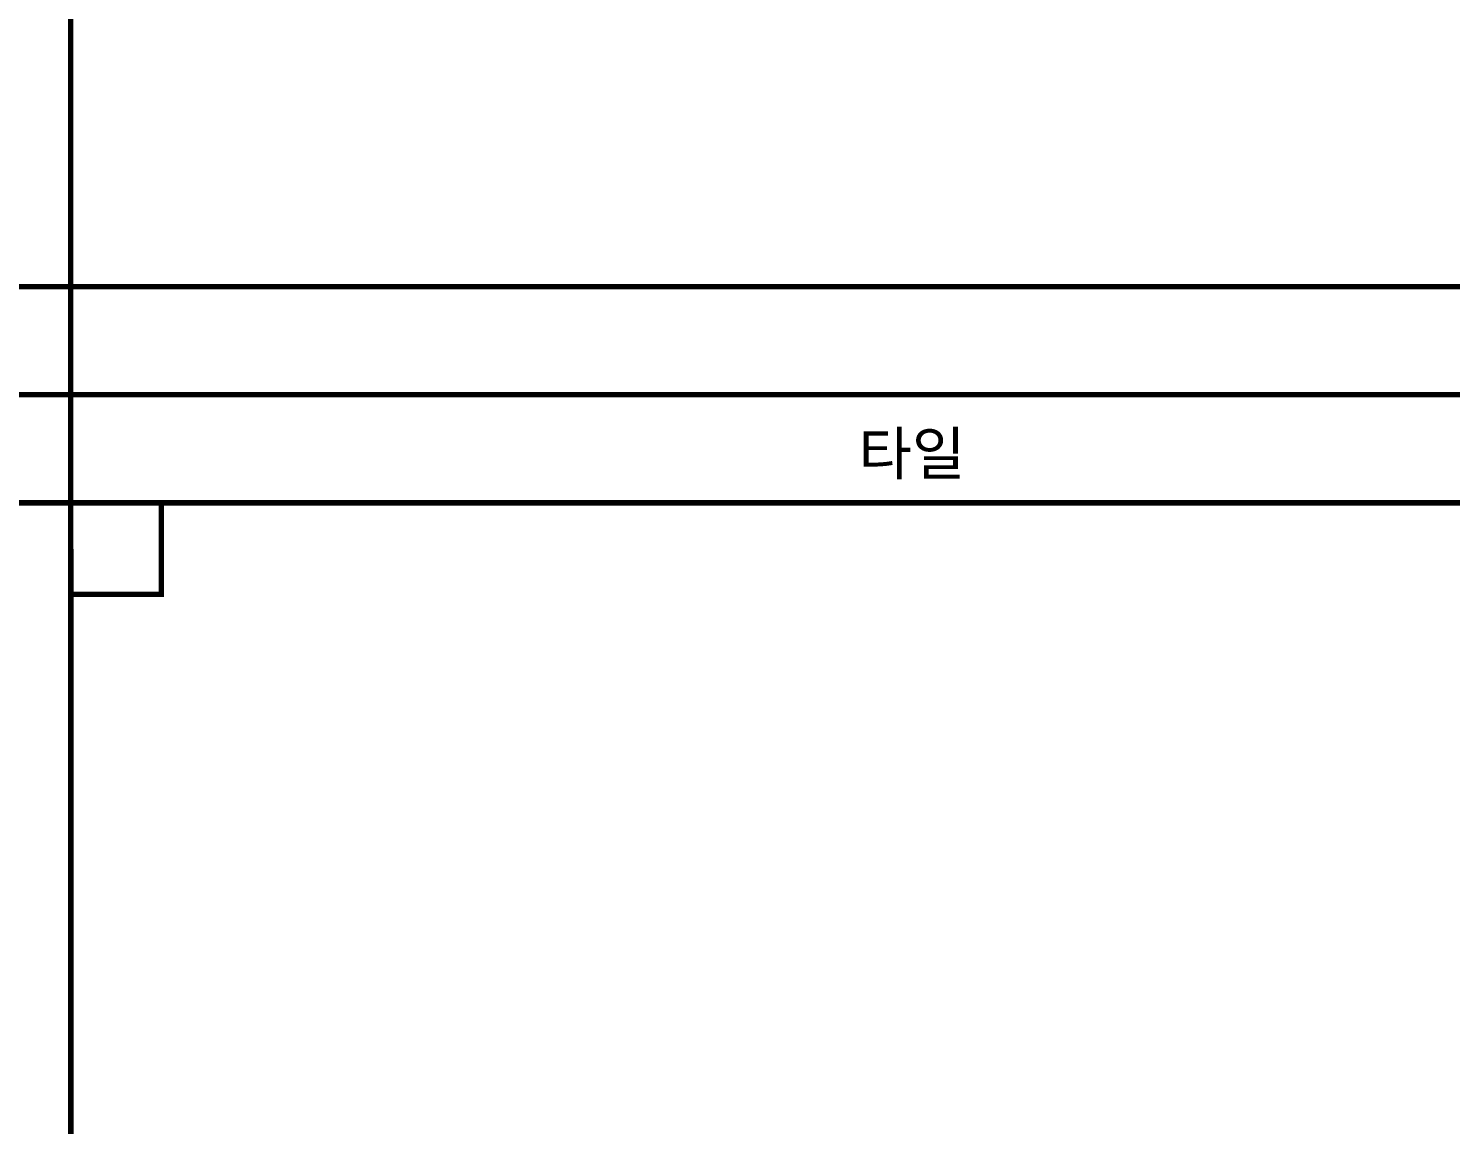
# Model space of a CAD drawing. Header units: millimetres. Extents: x 0 to 460473, y -68369 to 85219.
# Drawn here: x 133192 to 165020, y 32745 to 57267 of the extents above; entities that cross this region are included whole.
import ezdxf
from ezdxf.enums import TextEntityAlignment as Align

# ---------------------------------------------------------------- set-up
doc = ezdxf.new("R2010")
doc.units = ezdxf.units.MM
doc.header["$LTSCALE"] = 50
doc.styles.add('맑은고딕', font='malgun.ttf')

msp = doc.modelspace()

# ---------------------------------------------------------------- linework, layer by layer
at = {"color": 32, "true_color": 0xcd6928, "const_width": 121.76646086}
for points in [[(134135.94502826, 49072.64002953), (134135.94502826, 81727.75044075)], [(134135.94502826, 81727.75044075), (134139.44344507, 49072.64002953)], [(134135.94502826, 81727.75044075), (134139.44344507, 49072.64002953)], [(134135.94502826, 81727.75044075), (134139.44344507, 49072.64002953)], [(96483.56775853, 51490.76276868), (134135.94502826, 51490.76276868)], [(134139.18438604, 51490.76276868), (171791.56165578, 51490.76276868)], [(96483.82681756, 49072.64002953), (134135.94502826, 49072.64002953)], [(96483.82681756, 49072.64002953), (134139.44344507, 49072.64002953)], [(134139.44344507, 49072.64002953), (171791.56165578, 49072.64002953)], [(134139.44344507, 49072.64002953), (171791.56165578, 49072.64002953)], [(134139.44344507, 16417.52961832), (134139.44344507, 49072.64002953)], [(134139.44344507, 49072.64002953), (171795.06007259, 49072.64002953)], [(134139.44344507, 49072.64002953), (134142.94186189, 16417.52961832)], [(134139.44344507, 49072.64002953), (171795.06007259, 49072.64002953)], [(134139.44344507, 49072.64002953), (134142.94186189, 16417.52961832)], [(134139.44344507, 49072.64002953), (171791.56165578, 49072.64002953)], [(134139.44344507, 49072.64002953), (171795.06007259, 49072.64002953)], [(96484.08587659, 46654.51729038), (134139.44344507, 46654.51729038)], [(136165.64323401, 46637.31081238), (136165.64323401, 44607.86979808), (134136.20221971, 44607.86979808)], [(136165.64323401, 46637.31081238), (136165.64323401, 44607.86979808), (134136.20221971, 44607.86979808)], [(134139.7025041, 46654.51729038), (171795.06007259, 46654.51729038)], [(134139.7025041, 46654.51729038), (171795.06007259, 46654.51729038)]]:
    msp.add_lwpolyline(points, dxfattribs=at)

# ---------------------------------------------------------------- texts
at = {"color": 7, "style": '맑은고딕'}
msp.add_text('타일', height=953.103109844, dxfattribs=at).set_placement((152965.63114615, 47757.95158034), align=Align.MIDDLE_CENTER)

doc.saveas('drawing.dxf')
